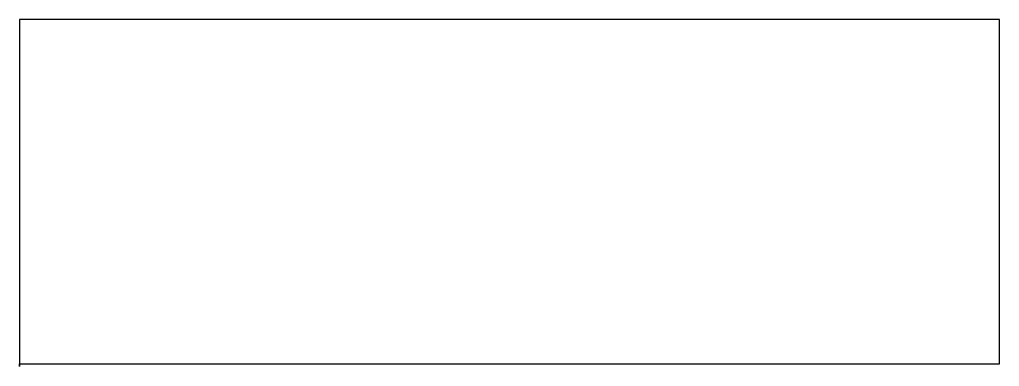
# Model space of a CAD drawing. Header units: centimetres. Extents: x 0 to 16.5, y 0 to 5.8.
import ezdxf

# ---------------------------------------------------------------- set-up
doc = ezdxf.new("R2010")
doc.units = ezdxf.units.CM

msp = doc.modelspace()

# ---------------------------------------------------------------- linework, layer by layer
for points in [[(0, 0), (16.492, 0), (16.492, 5.791), (0, 5.791)], [(0, 0), (0, 0), (0, -0.045), (0, -0.045)]]:
    msp.add_lwpolyline(points, close=True)

doc.saveas('drawing.dxf')
